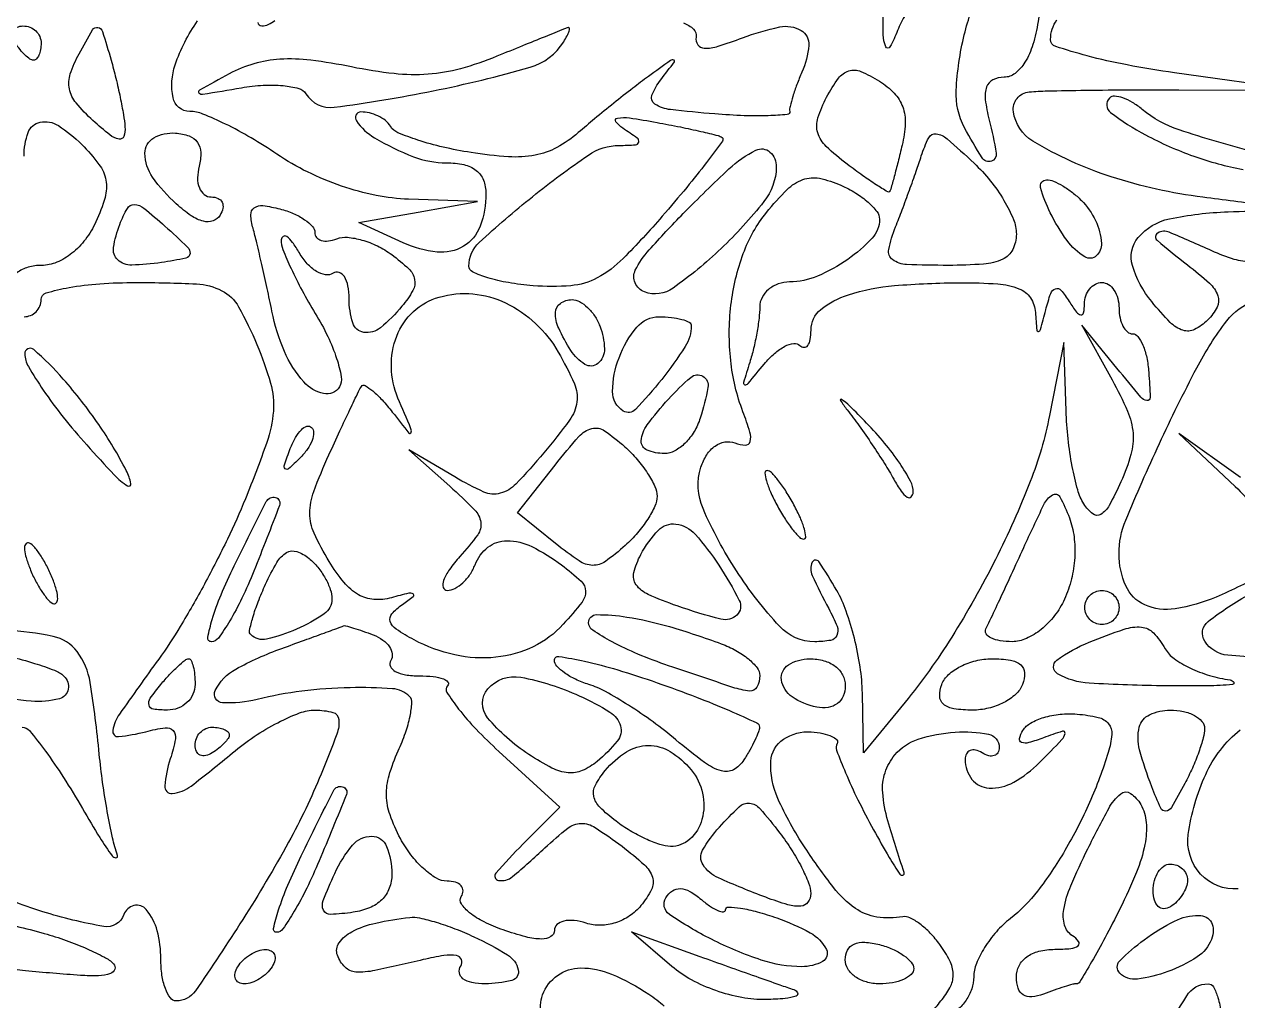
# Model space of a CAD drawing. Header units: inches. Extents: x -279 to 561, y -345 to 342.
# Drawn here: x -210.287 to -209.768, y -299.956 to -299.538 of the extents above; entities that cross this region are included whole.
import ezdxf

# ---------------------------------------------------------------- set-up
doc = ezdxf.new("R2010")
doc.units = ezdxf.units.IN
doc.header["$LTSCALE"] = 0.5
doc.header["$MEASUREMENT"] = 0

msp = doc.modelspace()

# ---------------------------------------------------------------- linework, layer by layer
for points in [[(-205.72684, -301.74723, -0.00001), (-206.54741, -301.74907, -0.000412)], [(-206.54191, -301.73765, -0.00001), (-205.72683, -301.73995, -0.41338)], [(-209.90997, -299.53356, 0.05022), (-209.91341, -299.54033, -0.03148), (-209.91668, -299.54738, -0.631472), (-209.91848, -299.54729, -0.094919), (-209.91952, -299.54222, -0.004868), (-209.91959, -299.5254, -0.027185)], [(-210.00503, -299.53709, -0.096639), (-210.00075, -299.5398, -0.255321), (-209.99967, -299.54314, 0.201124), (-209.99896, -299.54645, 0.241152), (-209.99618, -299.54793, 0.079979), (-209.99028, -299.54708, 0.014587), (-209.9798, -299.54347, -0.038243), (-209.96388, -299.53882, -0.185408), (-209.95475, -299.54028, -0.291704), (-209.95143, -299.54669, -0.08057), (-209.95438, -299.55821, 0.012643), (-209.95653, -299.5635, 0.015488), (-209.95827, -299.56856, 0.014005), (-209.95946, -299.57285, 0.098512), (-209.95956, -299.57501, -0.433775), (-209.96063, -299.57636, -0.012546), (-209.96875, -299.57684, -0.017833), (-209.97916, -299.57682, -0.010369), (-209.99163, -299.57608, -0.008498), (-210.01068, -299.57424, -0.112993), (-210.01728, -299.57192, -0.35639), (-210.01857, -299.56807, -0.075451), (-210.01483, -299.56143, 0.003136), (-210.00896, -299.55381, 0.532184), (-210.00924, -299.55298, 0.225182), (-210.01066, -299.55324, 0.00187), (-210.02006, -299.56001, 0.007683), (-210.02678, -299.56504, 0.004105), (-210.03493, -299.57147, 0.004085), (-210.04315, -299.57816, 0.006361), (-210.05011, -299.58408, -0.055358), (-210.05928, -299.59043, -0.078171), (-210.06863, -299.59374, -0.062359), (-210.08006, -299.59442, -0.023322), (-210.09606, -299.59262, -0.016954), (-210.10805, -299.59028, -0.022244), (-210.1188, -299.5873, -0.020552), (-210.12733, -299.58412, -0.156174), (-210.13055, -299.58137, 0.086591), (-210.1327, -299.57895, 0.055228), (-210.13589, -299.57694, 0.053533), (-210.13958, -299.57562, 0.066046), (-210.14321, -299.57524, 0.598508), (-210.14514, -299.57909, 0.105866), (-210.13738, -299.58628, 0.042515), (-210.12062, -299.59439, 0.091695), (-210.10657, -299.59699, -0.053354), (-210.09909, -299.59779, -0.112715), (-210.09384, -299.60024, -0.134834), (-210.09075, -299.60439, -0.093399), (-210.08966, -299.61017, -0.088405), (-210.09215, -299.62417, -0.172167), (-210.09931, -299.63278, -0.163596), (-210.11061, -299.63521, -0.078331), (-210.12508, -299.63122), (-210.14405, -299.62263), (-210.11869, -299.6181), (-210.09332, -299.61357), (-210.12276, -299.6126, -0.041921), (-210.13672, -299.61097, -0.032288), (-210.15152, -299.60695, -0.031635), (-210.16604, -299.60094, -0.03524), (-210.17915, -299.59332, 0.016306), (-210.19023, -299.58631, 0.018839), (-210.20123, -299.58039, 0.018207), (-210.21083, -299.5761, 0.09616), (-210.21646, -299.57501, -0.357996), (-210.22364, -299.56911, -0.130797), (-210.22273, -299.55502, -0.074538), (-210.21311, -299.53623, -0.062363)], [(-210.18732, -299.53689, 0.384496), (-210.18568, -299.53838, 0.105663), (-210.18285, -299.53777, 0.0703), (-210.18002, -299.53599, 0.066127)], [(-209.75615, -299.61523, 0.000887), (-209.78265, -299.61176, -0.04563), (-209.82191, -299.60301, -0.058804), (-209.85551, -299.58769, -0.224419), (-209.86382, -299.57511, -0.431759), (-209.85705, -299.56662, -0.015165), (-209.8493, -299.56621, -0.002026), (-209.83293, -299.56591, -0.002342), (-209.81352, -299.56573, -0.001967), (-209.79295, -299.56572), (-209.74166, -299.56588), (-209.79478, -299.55844, -0.011834), (-209.81514, -299.55509, -0.01901), (-209.83229, -299.55117, -0.013591), (-209.84571, -299.54717, -0.324157), (-209.84789, -299.54416, -0.158122), (-209.84517, -299.53576, -0.054503)], [(-209.76081, -299.5923, -0.017524), (-209.79278, -299.58294, -0.093483), (-209.80862, -299.57416, 0.036997), (-209.81284, -299.57115, 0.053067), (-209.817, -299.5692, 0.066796), (-209.82049, -299.56849, 0.216109), (-209.82266, -299.56931, 0.455675), (-209.82223, -299.57543, 0.038778), (-209.80719, -299.58504, 0.036754), (-209.78659, -299.59417, 0.040122), (-209.76547, -299.59988, -0.051161)], [(-210.28747, -299.59417, -0.08669), (-210.2857, -299.58403, -0.261884), (-210.28058, -299.5796, -0.195653), (-210.27274, -299.58108, -0.053281), (-210.26275, -299.58914, -0.035416), (-210.25536, -299.59766, -0.116305), (-210.2524, -299.60443, -0.116757), (-210.25278, -299.6118, -0.035831), (-210.25669, -299.62232, -0.054704), (-210.26114, -299.6298, -0.062635), (-210.26694, -299.63576, -0.069262), (-210.27344, -299.63962, -0.099792), (-210.27998, -299.64094, 0.070842), (-210.28571, -299.64176, 0.089109), (-210.29049, -299.64413, 0.103071)], [(-209.76193, -299.63937, -0.083251), (-209.76922, -299.63837, -0.031394), (-209.77885, -299.63469, 0.00815), (-209.79707, -299.62675, 0.23368), (-209.80203, -299.62707, 0.518115), (-209.80231, -299.63015, 0.012568), (-209.78928, -299.64071, -0.020821), (-209.77987, -299.6486, -0.120944), (-209.77628, -299.65394, -0.208265), (-209.77658, -299.6588, -0.080365), (-209.78064, -299.66436, -0.078548), (-209.78627, -299.66839, -0.198432), (-209.79119, -299.66875, -0.120402), (-209.79663, -299.66537, -0.022071), (-209.80457, -299.65648, -0.097815), (-209.81285, -299.64096, -0.255055), (-209.81036, -299.62897, -0.166525), (-209.79699, -299.62101, -0.043805), (-209.7719, -299.618, 0.002321), (-209.75303, -299.61732, 0.750222)], [(-210.28747, -299.66292, 0.099038), (-210.28467, -299.66236, 0.097945), (-210.28229, -299.66077, 0.097945), (-210.2807, -299.65839, 0.099038), (-210.28014, -299.6556, -0.333134), (-210.27799, -299.65273, -0.026576), (-210.2682, -299.65042, -0.027621), (-210.25506, -299.6488, -0.016946), (-210.23947, -299.64827, -0.011944), (-210.21363, -299.64889, -0.106962), (-210.20273, -299.6518, -0.147225), (-210.19559, -299.65867, -0.029086), (-210.18771, -299.67482, -0.029653), (-210.18191, -299.69141, -0.088241), (-210.1807, -299.70334, -0.066064), (-210.18352, -299.71679, -0.011709), (-210.19267, -299.74093, -0.016474), (-210.20035, -299.7582, -0.011078), (-210.21019, -299.77741, -0.011166), (-210.22056, -299.79559, -0.021627), (-210.22978, -299.80955, 0.003961), (-210.24656, -299.83311, 0.108879), (-210.24946, -299.84009, 0.500496), (-210.24695, -299.84279, 0.036932), (-210.23535, -299.84066, -0.02813), (-210.227, -299.83897, -0.250512), (-210.22359, -299.8402, -0.238492), (-210.22262, -299.84378, -0.025781), (-210.22485, -299.85233, 0.05359), (-210.2272, -299.86391, 0.471061), (-210.22397, -299.86713, 0.139994), (-210.21594, -299.86396, 0.011551), (-210.19822, -299.84974, -0.027874), (-210.18888, -299.84273, -0.027891), (-210.17881, -299.83681, -0.029039), (-210.16948, -299.83265, -0.09034), (-210.16273, -299.83143, -0.063087), (-210.15523, -299.83238, -0.317601), (-210.15265, -299.83542, -0.112791), (-210.1535, -299.84166, -0.007204), (-210.16029, -299.8589, -0.028053), (-210.17419, -299.888, -0.016711), (-210.19377, -299.92104, -0.008786), (-210.2141, -299.95167, -0.246634), (-210.2223, -299.95597, -0.240085), (-210.22481, -299.95469, -0.069257), (-210.22693, -299.95072, -0.053092), (-210.22838, -299.94494, -0.034898), (-210.22886, -299.93809, 0.06477), (-210.23043, -299.92597, 0.109129), (-210.23511, -299.91689, 0.284016), (-210.2404, -299.91512, 0.257326), (-210.24472, -299.91901, -0.367245), (-210.25332, -299.92409, -0.033325), (-210.27946, -299.91776, -0.035635), (-210.30563, -299.90745, -0.159566)], [(-209.75649, -299.77273, -0.033069), (-209.77702, -299.78299, -0.058981), (-209.79452, -299.78802, -0.146359), (-209.8076, -299.78632, -0.185763), (-209.81568, -299.77823, -0.104542), (-209.81859, -299.76446, -0.099076), (-209.81571, -299.75008, -0.009533), (-209.8013, -299.71728, -0.012684), (-209.78529, -299.68486, -0.041727), (-209.77248, -299.66475, -0.149611), (-209.76052, -299.65616, -0.172701)], [(-209.76661, -299.73186), (-209.79295, -299.71288), (-209.76882, -299.73571, -0.032102), (-209.75298, -299.75273, -0.217521)], [(-210.2882, -299.83875, -0.225339), (-210.28515, -299.8402, -0.011844), (-210.27833, -299.84897, -0.016782), (-210.27059, -299.86022, -0.011247), (-210.26246, -299.87355, 0.00655), (-210.25501, -299.88605, 0.022761), (-210.24972, -299.89382, 0.236228), (-210.24808, -299.89465, 0.516044), (-210.2474, -299.8937, -0.029009), (-210.24954, -299.88613, -0.009852), (-210.25179, -299.87492, -0.009759), (-210.2538, -299.8624, -0.011076), (-210.25522, -299.85034, 0.015831), (-210.25914, -299.81959, 0.122633), (-210.26477, -299.80637, 0.180221), (-210.27498, -299.79986, 0.043321), (-210.29523, -299.79733, -0.033248)], [(-209.89858, -299.96079, -0.012735), (-209.89429, -299.95531, 0.061333), (-209.89064, -299.94959, 0.122501), (-209.88958, -299.94437, 0.107221), (-209.89104, -299.93879, 0.040306), (-209.8953, -299.93187, 0.033125), (-209.89942, -299.92695, 0.04065), (-209.9039, -299.92297, 0.045286), (-209.9081, -299.92038, 0.161961), (-209.91117, -299.91993, -0.083499), (-209.92228, -299.92007, -0.115676), (-209.93149, -299.91634, -0.074216), (-209.94079, -299.90744, -0.018706), (-209.95304, -299.89036, -0.039886), (-209.96467, -299.86932, -0.120294), (-209.96767, -299.85333, -0.236069), (-209.96232, -299.84392, -0.167786), (-209.95038, -299.84077, -0.029116), (-209.94535, -299.84145, -0.057681), (-209.94152, -299.84266, -0.100863), (-209.93941, -299.84418, -0.335708), (-209.93925, -299.84577, 0.23114), (-209.93952, -299.84862, 0.009867), (-209.93568, -299.85826, 0.015182), (-209.9304, -299.86979, 0.010043), (-209.92367, -299.88271, 0.006387), (-209.91702, -299.89452, 0.023794), (-209.91239, -299.90169, 0.332581), (-209.9111, -299.9021, 0.41113), (-209.91058, -299.90103, -0.009307), (-209.91754, -299.87892, -0.051961), (-209.91979, -299.86672, -0.099464), (-209.91877, -299.85824, -0.094024), (-209.91456, -299.85062, -0.142608), (-209.90464, -299.84391, -0.060111), (-209.88871, -299.84083, -0.068571), (-209.87449, -299.84176, -0.356058), (-209.86987, -299.84743, -0.129474), (-209.87046, -299.84966, -0.189654), (-209.87202, -299.85093, -0.145551), (-209.87439, -299.85097, -0.070488), (-209.8772, -299.84974, 0.076764), (-209.88, -299.84856, 0.154201), (-209.88237, -299.8487, 0.186277), (-209.88394, -299.85011, 0.117858), (-209.88452, -299.85254, 0.169629), (-209.88154, -299.86108, 0.217181), (-209.8742, -299.86482, 0.139632), (-209.86365, -299.8623, 0.069889), (-209.85265, -299.85392, 0.003626), (-209.84302, -299.84404, 0.152391), (-209.84171, -299.84143, 0.559782), (-209.84283, -299.84047, 0.012594), (-209.85093, -299.84329, -0.020744), (-209.85722, -299.84536, -0.157254), (-209.86031, -299.84526, -0.387356), (-209.8612, -299.84357, -0.075029), (-209.85972, -299.84011, -0.128121), (-209.85643, -299.83697, -0.053827), (-209.85076, -299.83457, -0.048464), (-209.8438, -299.83319, -0.045352), (-209.83655, -299.83313, -0.035773), (-209.82751, -299.83454, -0.166695), (-209.82309, -299.83728, -0.196076), (-209.82169, -299.84186, -0.052134), (-209.82319, -299.84951, -0.029547), (-209.83121, -299.87098, -0.028901), (-209.84175, -299.89152, -0.030655), (-209.8535, -299.90894, -0.061894), (-209.86511, -299.92071, 0.044452), (-209.8711, -299.92637, 0.040989), (-209.87617, -299.93315, 0.04355), (-209.87967, -299.93999, 0.095701), (-209.8808, -299.94572, -0.079852), (-209.88165, -299.95083, -0.068134), (-209.88407, -299.95573, -0.069896), (-209.88765, -299.95968, -0.09408)], [(-209.76754, -299.90794, -0.232543), (-209.78366, -299.90163, -0.222956), (-209.78894, -299.88471, -0.072886), (-209.78148, -299.85894, -0.116564), (-209.7667, -299.83989, -0.101179)], [(-210.06552, -299.96223, -0.1807), (-210.06544, -299.95337, -0.147755), (-210.05898, -299.94504, -0.154193), (-210.04909, -299.94186, -0.102911), (-210.03586, -299.94453, -0.043904), (-210.01986, -299.95311, -0.039871), (-210.01332, -299.95819, -0.058273)], [(-209.81008, -299.98854, -0.009965), (-209.78957, -299.95376, -0.26014), (-209.78041, -299.94865, -0.274601), (-209.77816, -299.94998, -0.051957), (-209.77625, -299.95456, -0.042487), (-209.77489, -299.96107, -0.027117)]]:
    msp.add_lwpolyline(points, format="xyb")
for points in [[(-209.85326, -299.53654, -0.035487), (-209.85548, -299.5464, -0.06418), (-209.85886, -299.55393, -0.087988), (-209.86308, -299.5587, -0.169176), (-209.86783, -299.56035, 0.11461), (-209.87262, -299.56146, 0.197605), (-209.87528, -299.56448, 0.115971), (-209.87584, -299.56991, 0.029525), (-209.87419, -299.57867, -0.01807), (-209.87116, -299.59289, -0.376479), (-209.87325, -299.59632, -0.341228), (-209.87725, -299.59485, -0.017054), (-209.88472, -299.58197, -0.136503), (-209.8883, -299.56596, -0.046417), (-209.88484, -299.54215, -0.052953), (-209.87782, -299.52246, -0.445363), (-209.86979, -299.52011, 0.126516), (-209.86703, -299.52097, 0.100769), (-209.86395, -299.5205, 0.08982), (-209.861, -299.51877, 0.076994), (-209.85865, -299.51603, -0.085552), (-209.85425, -299.51105, -0.542836), (-209.85162, -299.51192, -0.091504), (-209.85105, -299.51958, -0.010869)], [(-210.28014, -299.5457, -0.042167), (-210.28038, -299.54851, -0.061769), (-210.28109, -299.55088, -0.081139), (-210.28214, -299.55248, -0.210953), (-210.28337, -299.55303, -0.151918), (-210.28492, -299.55255, -0.038439), (-210.28698, -299.55088, -0.035638), (-210.28916, -299.54851, -0.029505), (-210.29113, -299.5457, -0.082592), (-210.29228, -299.5429, -0.161196), (-210.29205, -299.54053, -0.182303), (-210.2905, -299.53895, -0.108972), (-210.2879, -299.53838, -0.093332), (-210.28494, -299.53893, -0.09642), (-210.28242, -299.54053, -0.099167), (-210.28074, -299.54291, -0.105053)], [(-210.24424, -299.58164, -0.099323), (-210.24476, -299.58569, -0.377597), (-210.24679, -299.58687, -0.120029), (-210.2507, -299.58504, -0.014797), (-210.25793, -299.57888, -0.035529), (-210.26512, -299.57138, -0.122694), (-210.26802, -299.56536, -0.132371), (-210.26764, -299.55895, -0.044281), (-210.26387, -299.55027, -0.008247), (-210.25808, -299.54004, -0.319711), (-210.25581, -299.53903, -0.273633), (-210.25384, -299.5408, -0.00664), (-210.25018, -299.55303, -0.00966), (-210.24813, -299.56079, -0.008457), (-210.24629, -299.56899, -0.008531), (-210.24487, -299.57644, -0.024977)], [(-210.08494, -299.55136, -0.02998), (-210.10058, -299.5567, -0.048857), (-210.11439, -299.55909, -0.045866), (-210.12901, -299.55882, -0.023053), (-210.14725, -299.55595, 0.019599), (-210.16465, -299.55309, 0.045088), (-210.17789, -299.55265, 0.056632), (-210.189, -299.55455, 0.053911), (-210.19959, -299.55892, 0.002059), (-210.21234, -299.56592, 0.479698), (-210.21254, -299.56708, 0.257864), (-210.21097, -299.56764, 0.001356), (-210.19434, -299.56485, -0.028163), (-210.18504, -299.56379, -0.037491), (-210.17653, -299.56395, -0.041266), (-210.16983, -299.56514, -0.191971), (-210.16673, -299.56744, 0.294913), (-210.15459, -299.57321, 0.0173), (-210.11231, -299.56619, 0.019913), (-210.07076, -299.55607, 0.186746), (-210.05636, -299.54517, 0.018264), (-210.0549, -299.54261, 0.043178), (-210.05406, -299.54058, 0.102001), (-210.05394, -299.53941, 0.475924), (-210.05443, -299.53909, 0.019096), (-210.05607, -299.53967, 0.00038), (-210.06432, -299.54299, 0.000905), (-210.07395, -299.54688, 0.000608)], [(-209.91146, -299.58943, -0.002816), (-209.91322, -299.59663, -0.004184), (-209.91486, -299.60292, -0.001895), (-209.91631, -299.60825, -0.082675), (-209.9168, -299.60931, -0.399643), (-209.91764, -299.60948, -0.005375), (-209.92251, -299.60642, -0.011677), (-209.92828, -299.60252, -0.006992), (-209.93496, -299.59763, -0.029065), (-209.94394, -299.58999, -0.128228), (-209.94756, -299.58413, -0.15212), (-209.94754, -299.57781, -0.046468), (-209.94379, -299.5689, -0.033666), (-209.93869, -299.56075, -0.16381), (-209.93433, -299.55764, -0.175381), (-209.92914, -299.5579, -0.039796), (-209.9212, -299.56203, -0.062433), (-209.91482, -299.56722, -0.105784), (-209.91121, -299.57306, -0.097414), (-209.91015, -299.58021, -0.046957)], [(-209.98856, -299.58619, -0.40227), (-209.98836, -299.58768, -0.004239), (-209.99519, -299.59682, -0.010343), (-210.00369, -299.60754, -0.006194), (-210.0142, -299.61993, -0.015433), (-210.03088, -299.63795, -0.075145), (-210.04198, -299.64627, -0.102498), (-210.05333, -299.64964, -0.041815), (-210.06951, -299.64966, -0.020841), (-210.08004, -299.64834, -0.032702), (-210.08891, -299.64625, -0.034705), (-210.09538, -299.64377, -0.291713), (-210.09699, -299.64126, -0.209702), (-210.09252, -299.63109, -0.016776), (-210.06976, -299.61151, -0.019055), (-210.04575, -299.59368, -0.149021), (-210.03263, -299.58955, 0.012256), (-210.02557, -299.58931, 0.337112), (-210.02424, -299.58818, 0.298436), (-210.02491, -299.58645, 0.01068), (-210.03105, -299.58223, -0.089689), (-210.03402, -299.57941, -0.557602), (-210.03339, -299.57784, -0.079028), (-210.02818, -299.57778, -0.008731), (-210.0164, -299.57973, -0.004731), (-210.00641, -299.58166, -0.006869), (-209.99764, -299.58357, -0.003771), (-209.9903, -299.58533, -0.108115)], [(-210.21247, -299.59846, 0.060808), (-210.21315, -299.6035, 0.096971), (-210.21237, -299.60777, 0.131014), (-210.2103, -299.61058, 0.170596), (-210.2073, -299.61164, -0.103031), (-210.20439, -299.61224, -0.178864), (-210.20263, -299.61393, -0.166008), (-210.20232, -299.61646, -0.087143), (-210.20351, -299.61944, -0.172019), (-210.20654, -299.62188, -0.147656), (-210.21065, -299.62205, -0.088133), (-210.21591, -299.61966, -0.033354), (-210.22226, -299.61464, -0.05607), (-210.23238, -299.60317, -0.151091), (-210.23568, -299.59294, -0.272022), (-210.23192, -299.58637, -0.149847), (-210.2226, -299.58427, -0.068826), (-210.21677, -299.58552, -0.151331), (-210.21318, -299.58826, -0.151344), (-210.21177, -299.59254, -0.068842)], [(-209.86254, -299.62757, -0.116955), (-209.86411, -299.63416, -0.170339), (-209.86837, -299.63827, -0.089475), (-209.87661, -299.64039, -0.018318), (-209.89169, -299.64094, -0.01042), (-209.90956, -299.64057, -0.148331), (-209.91552, -299.63849, -0.295758), (-209.9172, -299.63411, -0.042346), (-209.91427, -299.62446, 0.004713), (-209.91143, -299.61713, 0.003185), (-209.90832, -299.60873, 0.003208), (-209.90542, -299.60056, 0.006385), (-209.90324, -299.59406, -0.039485), (-209.90006, -299.58627, -0.320413), (-209.89683, -299.58458, -0.146772), (-209.89222, -299.58668, -0.008605), (-209.88067, -299.59716, -0.035247), (-209.87373, -299.60467, -0.034537), (-209.86787, -299.61312, -0.036602), (-209.8638, -299.62125, -0.098123)], [(-209.96533, -299.59882, -0.16221), (-209.97066, -299.61364, -0.036383), (-209.98899, -299.63375, -0.034177), (-210.00956, -299.65073, -0.252254), (-210.02175, -299.6523, -0.200435), (-210.02583, -299.64841, -0.22148), (-210.0257, -299.64299, -0.068945), (-210.01984, -299.63435, -0.009861), (-210.00516, -299.61872, -0.011725), (-209.98561, -299.59961, -0.07191), (-209.97406, -299.59159, -0.308344), (-209.96809, -299.5924, -0.21867)], [(-209.92115, -299.62116, -0.188754), (-209.92433, -299.62928, -0.053736), (-209.93473, -299.63835, -0.052909), (-209.94774, -299.64553, -0.09534), (-209.95962, -299.64804, 0.079296), (-209.96452, -299.64891, 0.089547), (-209.96867, -299.65125, 0.098766), (-209.97145, -299.65468, 0.121869), (-209.97244, -299.65866, -0.030248), (-209.97274, -299.66359, -0.014034), (-209.97369, -299.66994, -0.013845), (-209.97507, -299.67657, -0.01875), (-209.9767, -299.68247, 0.004137), (-209.97938, -299.69117, 0.466982), (-209.9788, -299.69205, 0.251369), (-209.97742, -299.69151, 0.002558), (-209.97048, -299.68318, -0.039053), (-209.96612, -299.67866, -0.061365), (-209.96168, -299.67561, -0.084671), (-209.95784, -299.67438, -0.236088), (-209.95523, -299.67525, 0.187328), (-209.95343, -299.67604, 0.252305), (-209.95186, -299.67528, 0.116742), (-209.95079, -299.6727, 0.040526), (-209.95046, -299.66866, -0.22575), (-209.94629, -299.6599, -0.094311), (-209.93449, -299.65353, -0.055501), (-209.91476, -299.64962, -0.020394), (-209.88636, -299.64837, -0.017437), (-209.87048, -299.64887, -0.078156), (-209.86143, -299.65092, -0.150034), (-209.85651, -299.65487, -0.133381), (-209.85437, -299.66109, 0.00435), (-209.8538, -299.66871, 0.459855), (-209.85305, -299.66925, 0.274297), (-209.85216, -299.66839, 0.003101), (-209.84996, -299.66003, -0.020647), (-209.84785, -299.65298, -0.225535), (-209.84583, -299.65093, -0.314665), (-209.84346, -299.65156, -0.034301), (-209.83994, -299.65636, 0.017606), (-209.83679, -299.66096, 0.196415), (-209.83494, -299.66209, 0.407504), (-209.83373, -299.66124, 0.042734), (-209.83335, -299.65743, -0.07833), (-209.83276, -299.65393, -0.089546), (-209.83112, -299.65096, -0.099425), (-209.82872, -299.64897, -0.123684), (-209.82591, -299.64827, -0.148195), (-209.82312, -299.64912, -0.098894), (-209.82074, -299.6515, -0.082425), (-209.81913, -299.65506, -0.064853), (-209.81859, -299.65926, 0.050507), (-209.81816, -299.66346, 0.070474), (-209.81689, -299.66702, 0.090592), (-209.81502, -299.66941, 0.183552), (-209.81282, -299.67025, -0.235793), (-209.81052, -299.6714, -0.061211), (-209.80839, -299.67509, -0.048886), (-209.80673, -299.68042, -0.032965), (-209.80585, -299.68673, -0.009698), (-209.80527, -299.6975, -0.463978), (-209.8067, -299.69879, -0.187569), (-209.80927, -299.69737, -0.003283), (-209.81956, -299.6849), (-209.83446, -299.66658), (-209.82151, -299.69001, -0.024672), (-209.81498, -299.70333, -0.080197), (-209.81259, -299.71284, -0.091033), (-209.81346, -299.72194, -0.037697), (-209.81774, -299.73358, -0.016926), (-209.82282, -299.7438, -0.134495), (-209.82643, -299.74758, -0.312059), (-209.82982, -299.74736, -0.084598), (-209.83363, -299.74313, -0.07384), (-209.83628, -299.73714, -0.020121), (-209.83864, -299.72703, -0.019894), (-209.84041, -299.71521, -0.019505), (-209.84126, -299.70322), (-209.84217, -299.67391), (-209.84835, -299.70525, -0.044565), (-209.85659, -299.73351, -0.023512), (-209.87149, -299.76692, -0.023115), (-209.8902, -299.80013, -0.031501), (-209.91022, -299.82805), (-209.92795, -299.84974), (-209.92848, -299.8241, 0.032909), (-209.92944, -299.81294, 0.023273), (-209.93192, -299.80061, 0.023596), (-209.93542, -299.789, 0.045002), (-209.93947, -299.78014, 0.018956), (-209.94713, -299.76784, 0.59103), (-209.94999, -299.76811, 0.213395), (-209.94994, -299.77372, 0.015426), (-209.94288, -299.78795, -0.026517), (-209.93932, -299.79553, -0.199422), (-209.93936, -299.7994, -0.25516), (-209.94206, -299.80154, -0.042394), (-209.9489, -299.80212, -0.20962), (-209.96393, -299.79553, -0.041703), (-209.98236, -299.77183, -0.042254), (-209.99671, -299.74512, -0.180933), (-209.99761, -299.72738, -0.066453), (-209.99511, -299.72207, -0.094604), (-209.99152, -299.71831, -0.113726), (-209.98734, -299.71656, -0.134349), (-209.98308, -299.71699, 0.080887), (-209.97857, -299.71793, 0.353846), (-209.97654, -299.71642, 0.138781), (-209.97663, -299.71232, 0.016423), (-209.97961, -299.70362, -0.064272), (-209.98487, -299.68165, -0.056131), (-209.98474, -299.658, -0.058066), (-209.97946, -299.63583, -0.082868), (-209.96952, -299.61826, -0.02691), (-209.96068, -299.60846, -0.108556), (-209.95392, -299.60417, -0.13854), (-209.94691, -299.60364, -0.05513), (-209.93764, -299.60661, -0.033759), (-209.93133, -299.60997, -0.041885), (-209.926, -299.61393, -0.047081), (-209.92227, -299.6179, -0.166376)], [(-209.8347, -299.6131, -0.086253), (-209.82865, -299.62171, -0.095072), (-209.82611, -299.63156, -0.23098), (-209.82831, -299.63688, -0.330964), (-209.8332, -299.6373, -0.096733), (-209.84086, -299.63022, -0.04248), (-209.84806, -299.61838, -0.049752), (-209.85214, -299.60761, -0.493466), (-209.84962, -299.60431, -0.100012), (-209.84666, -299.60491, -0.033522), (-209.84271, -299.60689, -0.031796), (-209.83852, -299.60974, -0.031385)], [(-210.22863, -299.6397, -0.030772), (-210.24135, -299.64082, -0.194514), (-210.24731, -299.63858, -0.253127), (-210.24914, -299.6333, -0.050811), (-210.24644, -299.62336, -0.037962), (-210.24321, -299.61655, -0.280278), (-210.2402, -299.61488, -0.161961), (-210.23612, -299.61642, -0.012458), (-210.2271, -299.62414, -0.006868), (-210.21744, -299.63307, -0.23126), (-210.21638, -299.63592, -0.330197), (-210.21815, -299.63787, -0.011941)], [(-210.16292, -299.62691, 0.178068), (-210.16216, -299.62899, 0.148716), (-210.16017, -299.63027, 0.102944), (-210.15714, -299.63048, 0.057928), (-210.15355, -299.62956, -0.114068), (-210.14895, -299.62892, -0.048024), (-210.14278, -299.63007, -0.044181), (-210.13613, -299.63263, -0.043756), (-210.13002, -299.63633, -0.030681), (-210.12272, -299.64239, -0.156538), (-210.12019, -299.64694, -0.180485), (-210.12097, -299.65174, -0.043553), (-210.12563, -299.65847, -0.046927), (-210.13483, -299.66765, -0.211936), (-210.14197, -299.66964, -0.289687), (-210.1467, -299.66558, -0.074649), (-210.14827, -299.65516, 0.04462), (-210.14876, -299.64968, 0.09708), (-210.15029, -299.64576, 0.175246), (-210.15255, -299.64401, 0.219677), (-210.15515, -299.64433, -0.182072), (-210.15835, -299.64495, -0.094539), (-210.16222, -299.64352, -0.073147), (-210.16618, -299.64025, -0.051962), (-210.16957, -299.6356, 0.023513), (-210.1725, -299.63108, 0.080084), (-210.17497, -299.62859, 0.302605), (-210.1765, -299.62853, 0.254982), (-210.17732, -299.62995, 0.100914), (-210.17658, -299.63415, 0.014299), (-210.17312, -299.64225, 0.015805), (-210.16838, -299.65171, 0.012868), (-210.16273, -299.66153, -0.024887), (-210.1574, -299.67135, -0.032913), (-210.15361, -299.68078, -0.034624), (-210.15161, -299.68872, -0.184944), (-210.15242, -299.69302, -0.319966), (-210.15919, -299.69587, -0.156702), (-210.16766, -299.69088, -0.080944), (-210.17596, -299.67781, -0.051615), (-210.18131, -299.66058, 0.003455), (-210.18336, -299.65077, 0.00303), (-210.18562, -299.64054, 0.003046), (-210.18778, -299.63133, 0.009112), (-210.18941, -299.62507, -0.057193), (-210.19033, -299.6193, -0.253003), (-210.18889, -299.61631, -0.189273), (-210.18515, -299.61536, -0.032861), (-210.17788, -299.61676, -0.03674), (-210.17215, -299.61872, -0.04848), (-210.16731, -299.62136, -0.057438), (-210.16397, -299.62424, -0.188397)], [(-210.05871, -299.67807, -0.024449), (-210.0518, -299.69161, -0.142473), (-210.05069, -299.69945, -0.123337), (-210.05387, -299.70723, -0.016452), (-210.06492, -299.72127, -0.015288), (-210.07685, -299.7346, -0.137414), (-210.08352, -299.73857, -0.173433), (-210.09056, -299.73801, -0.027843), (-210.10299, -299.73156), (-210.12263, -299.71994), (-210.10514, -299.73554, -0.015823), (-210.09455, -299.74561, -0.160131), (-210.09188, -299.75099, -0.196496), (-210.09321, -299.75635, -0.025827), (-210.10079, -299.76564, 0.027626), (-210.1053, -299.77121, 0.066563), (-210.1078, -299.77588, 0.157362), (-210.10794, -299.77884, 0.338534), (-210.10623, -299.78014, 0.122552), (-210.10298, -299.77933, 0.064608), (-210.09957, -299.77691, 0.058275), (-210.09652, -299.77336, 0.056486), (-210.09434, -299.76915, -0.135786), (-210.08881, -299.76167, -0.168491), (-210.08068, -299.75888, -0.114709), (-210.07001, -299.7614, -0.046974), (-210.05728, -299.76927, -0.022821), (-210.04892, -299.77622, -0.203855), (-210.04697, -299.78047, -0.176211), (-210.04853, -299.78517, -0.01632), (-210.05659, -299.79468, -0.09679), (-210.06939, -299.80426, -0.08657), (-210.08537, -299.80879, -0.080476), (-210.10298, -299.80779, -0.068619), (-210.12044, -299.80133, -0.023), (-210.12809, -299.79677, -0.168446), (-210.13065, -299.79343, -0.269678), (-210.12996, -299.79017, -0.058051), (-210.12545, -299.7862, 0.014341), (-210.1208, -299.78279, 0.520814), (-210.12086, -299.78166, 0.202894), (-210.12275, -299.78136, 0.007048), (-210.13011, -299.78329, -0.086423), (-210.13766, -299.78403, -0.113415), (-210.14426, -299.78199, -0.088593), (-210.15044, -299.77675, -0.036471), (-210.15683, -299.76777, -0.029882), (-210.16322, -299.75566, -0.106546), (-210.16506, -299.74715, -0.089468), (-210.1634, -299.73783, -0.017495), (-210.15689, -299.72202, -0.00208), (-210.15219, -299.71178, -0.002882), (-210.1479, -299.70265, -0.001793), (-210.14421, -299.695, -0.036008), (-210.14292, -299.69276, -0.395007), (-210.14141, -299.69242, -0.041347), (-210.13817, -299.6947, -0.033932), (-210.13414, -299.69856, -0.018981), (-210.12976, -299.70375, 0.00277), (-210.12265, -299.71274, 0.573576), (-210.12174, -299.71261, 0.198137), (-210.12176, -299.7109, 0.0015), (-210.12733, -299.69775, -0.19482), (-210.12785, -299.6712, -0.23578), (-210.10969, -299.65454, -0.18518), (-210.08124, -299.65702, -0.150267)], [(-210.0409, -299.6669, -0.083724), (-210.03893, -299.67667, -0.229589), (-210.04172, -299.68293, -0.324499), (-210.04728, -299.68334, -0.113519), (-210.05331, -299.67736, -0.031906), (-210.05851, -299.66786, -0.11552), (-210.05991, -299.66116, -0.236265), (-210.05781, -299.6572, -0.156009), (-210.0528, -299.6556, -0.126954), (-210.04959, -299.65642, -0.063811), (-210.04619, -299.65892, -0.05711), (-210.04312, -299.66258, -0.054099)], [(-210.00174, -299.66684, -0.143422), (-210.00434, -299.6757, -0.025971), (-210.01442, -299.68977, -0.021279), (-210.02563, -299.70265, -0.355315), (-210.03087, -299.70333, -0.264614), (-210.03546, -299.69491, -0.086465), (-210.03269, -299.6805, -0.082676), (-210.02506, -299.66739, -0.223179), (-210.01554, -299.66292, -0.026875), (-210.01025, -299.66321, -0.042371), (-210.0058, -299.66407, -0.051952), (-210.00266, -299.66533, -0.278459)], [(-210.28716, -299.67884, 0.125447), (-210.2856, -299.68424, 0.016843), (-210.27923, -299.69432, 0.018586), (-210.27067, -299.70594, 0.014668), (-210.26058, -299.71787, 0.00639), (-210.24884, -299.73064, 0.059662), (-210.2431, -299.73542, 0.669313), (-210.24167, -299.73444, 0.064967), (-210.24366, -299.72886, 0.033556), (-210.25549, -299.70908, 0.027409), (-210.27063, -299.68962, 0.036382), (-210.28332, -299.67701, 0.652183)], [(-209.99791, -299.70633, -0.058604), (-210.00053, -299.71214, -0.062016), (-210.0044, -299.71707, -0.069401), (-210.00885, -299.7204, -0.126775), (-210.01323, -299.72153, -0.097282), (-210.02067, -299.72007, -0.324329), (-210.02315, -299.71608, -0.14339), (-210.0206, -299.70925, -0.023574), (-210.01156, -299.69825, -0.031012), (-210.00197, -299.6889, -0.32179), (-209.99678, -299.68844, -0.315471), (-209.99461, -299.69323, -0.030432)], [(-209.93498, -299.70286, -0.011469), (-209.92986, -299.70967, -0.007449), (-209.92425, -299.71776, -0.00749), (-209.919, -299.72583, -0.014098), (-209.91505, -299.73252, 0.024707), (-209.91191, -299.7376, 0.093744), (-209.90926, -299.74021, 0.349936), (-209.9076, -299.74008, 0.200783), (-209.90673, -299.73813, 0.129991), (-209.90786, -299.73337, 0.024786), (-209.91249, -299.72569, 0.024932), (-209.91895, -299.71703, 0.020664), (-209.92665, -299.70847, 0.004899), (-209.93396, -299.70113, 0.046132), (-209.93741, -299.69832, 0.814409), (-209.93788, -299.69878, 0.024268)], [(-210.16934, -299.72349, -0.011214), (-210.17418, -299.72808, -0.400052), (-210.17559, -299.72804, -0.286372), (-210.17598, -299.72639, -0.008399), (-210.17344, -299.71938, -0.036269), (-210.17123, -299.71464, -0.070189), (-210.1687, -299.71131, -0.120343), (-210.1663, -299.70986, -0.278911), (-210.16434, -299.71035, -0.20742), (-210.16345, -299.71259, -0.082976), (-210.16411, -299.7159, -0.063152), (-210.16615, -299.71973, -0.043285)], [(-210.0164, -299.73985, -0.108624), (-210.01732, -299.74404, -0.035371), (-210.02039, -299.74962, -0.033335), (-210.0248, -299.75552, -0.03194), (-210.03, -299.76088, -0.028679), (-210.03852, -299.76774, -0.163706), (-210.044, -299.76942, -0.143657), (-210.04977, -299.76755, -0.020439), (-210.05986, -299.76004), (-210.0761, -299.74688), (-210.06007, -299.7265, -0.014017), (-210.04984, -299.71421, -0.148644), (-210.04435, -299.71083, -0.217422), (-210.03893, -299.71176, -0.034305), (-210.03022, -299.71862, -0.031472), (-210.02493, -299.72405, -0.03307), (-210.02046, -299.73002, -0.035068), (-210.01733, -299.73564, -0.109672)], [(-209.96511, -299.74351, 0.018122), (-209.96184, -299.74912, 0.025446), (-209.9585, -299.75386, 0.023718), (-209.95546, -299.75737, 0.205392), (-209.95361, -299.75816, 0.439016), (-209.95271, -299.75719, 0.048507), (-209.95332, -299.75386, 0.03505), (-209.95504, -299.74913, 0.018363), (-209.95779, -299.74351, 0.018122), (-209.96106, -299.7379, 0.025446), (-209.9644, -299.73316, 0.023718), (-209.96743, -299.72965, 0.205392), (-209.96929, -299.72886, 0.439016), (-209.97018, -299.72983, 0.048507), (-209.96957, -299.73316, 0.03505), (-209.96786, -299.73789, 0.018363)], [(-210.18905, -299.7719, -0.016258), (-210.19413, -299.78348, -0.024029), (-210.19938, -299.79324, -0.021148), (-210.20424, -299.80059, -0.240609), (-210.20724, -299.80212, -0.467725), (-210.20874, -299.80032, -0.028399), (-210.20687, -299.79257, -0.026237), (-210.2031, -299.78208, -0.014256), (-210.19744, -299.76961, -0.00413), (-210.18372, -299.74213, -0.355528), (-210.17975, -299.74037, -0.442802), (-210.17806, -299.74372, -0.004302)], [(-209.84194, -299.7839, -0.057306), (-209.84619, -299.79096, -0.057863), (-209.85192, -299.79684, -0.063115), (-209.85827, -299.80079, -0.108163), (-209.86433, -299.80212, -0.037681), (-209.86953, -299.80173, -0.075992), (-209.87345, -299.80051, -0.13585), (-209.87548, -299.79871, -0.269249), (-209.87559, -299.79663, 0.009144), (-209.87385, -299.79308, 0.000827), (-209.86967, -299.78414, 0.001074), (-209.86472, -299.77345, 0.000839), (-209.8594, -299.76183, -0.005524), (-209.85076, -299.74342, -0.136865), (-209.84709, -299.73925, -0.439633), (-209.84392, -299.74007, -0.033289), (-209.83984, -299.7491, -0.05799), (-209.83785, -299.75718, -0.046629), (-209.83755, -299.76612, -0.045221), (-209.83894, -299.77526, -0.046621)], [(-209.98993, -299.76938, -0.02721), (-209.98119, -299.78445, -0.32809), (-209.98221, -299.79069, -0.262663), (-209.98904, -299.7925, -0.020481), (-210.00778, -299.78682, -0.020436), (-210.02021, -299.78191, -0.135217), (-210.02534, -299.77771, -0.217108), (-210.02632, -299.77255, -0.06315), (-210.02336, -299.76481, -0.067027), (-210.01583, -299.75437, -0.241435), (-210.00832, -299.75174, -0.178743), (-210.00009, -299.75612, -0.036852)], [(-210.28724, -299.76183, 0.067616), (-210.28676, -299.7654, 0.024967), (-210.28516, -299.77023, 0.024204), (-210.28286, -299.7754, 0.026766), (-210.28014, -299.78014, 0.027796), (-210.2774, -299.78391, 0.102785), (-210.27513, -299.78575, 0.335455), (-210.27371, -299.78551, 0.190341), (-210.27304, -299.7838, 0.067616), (-210.27352, -299.78023, 0.024967), (-210.27513, -299.7754, 0.024204), (-210.27742, -299.77023, 0.026766), (-210.28014, -299.76549, 0.027796), (-210.28288, -299.76172, 0.102785), (-210.28516, -299.75988, 0.335455), (-210.28657, -299.76012, 0.190341)], [(-210.1556, -299.78385, -0.24727), (-210.15895, -299.79021, -0.046854), (-210.17079, -299.7968, -0.04687), (-210.18361, -299.80105, -0.258525), (-210.19035, -299.79911, -0.255346), (-210.19089, -299.79726, -0.017462), (-210.18949, -299.79176, -0.021525), (-210.1872, -299.78502, -0.014247), (-210.18402, -299.77748, -0.02549), (-210.17918, -299.76814, -0.127045), (-210.17505, -299.76398, -0.218263), (-210.17069, -299.76352, -0.092516), (-210.16543, -299.76644, -0.049165), (-210.16167, -299.77025, -0.041777), (-210.15849, -299.77492, -0.043723), (-210.1563, -299.77972, -0.08515)], [(-209.7131, -299.77648, -0.16616), (-209.70553, -299.7877, -0.262088), (-209.70831, -299.79866, -0.144446), (-209.72239, -299.80677, -0.060114), (-209.74439, -299.80933, -0.023612), (-209.77205, -299.80791, -0.227563), (-209.78184, -299.80196, -0.388604), (-209.78044, -299.79349, -0.042361), (-209.76241, -299.78166, -0.005953), (-209.73983, -299.76979, -0.092148), (-209.73146, -299.76731, -0.161471), (-209.72447, -299.76884, -0.02806)], [(-209.81859, -299.78747, -0.099038), (-209.81915, -299.79026, -0.097945), (-209.82074, -299.79264, -0.097945), (-209.82312, -299.79424, -0.099038), (-209.82591, -299.79479, -0.099038), (-209.82871, -299.79424, -0.097945), (-209.83109, -299.79264, -0.097945), (-209.83268, -299.79026, -0.099038), (-209.83324, -299.78747, -0.099038), (-209.83268, -299.78467, -0.097945), (-209.83109, -299.78229, -0.097945), (-209.82871, -299.7807, -0.099038), (-209.82591, -299.78014, -0.099038), (-209.82312, -299.7807, -0.097945), (-209.82074, -299.78229, -0.097945), (-209.81915, -299.78467, -0.099038)], [(-209.98892, -299.80301, -0.037476), (-209.98261, -299.80589, -0.046613), (-209.97728, -299.80951, -0.053689), (-209.97359, -299.81328, -0.168352), (-209.97244, -299.81659, -0.118664), (-209.97364, -299.82158, -0.310682), (-209.97672, -299.82325, -0.053692), (-209.98391, -299.82168, -0.001819), (-210.01143, -299.81242, -0.016586), (-210.02456, -299.80745, -0.024809), (-210.03563, -299.80218, -0.02213), (-210.04395, -299.79722, -0.252239), (-210.0457, -299.79397, -0.413747), (-210.04228, -299.79054, -0.039918), (-210.02932, -299.79155, -0.032115), (-210.0111, -299.79567, -0.016635)], [(-210.13792, -299.79923, -0.060475), (-210.1338, -299.80141, -0.091339), (-210.13096, -299.80428, -0.120446), (-210.1298, -299.80737, -0.169737), (-210.13043, -299.81021, 0.255414), (-210.13056, -299.81269, 0.159488), (-210.1285, -299.81485, 0.084131), (-210.12415, -299.81631, 0.038955), (-210.11818, -299.81677, -0.024303), (-210.1122, -299.81706, -0.059147), (-210.10789, -299.81801, -0.145953), (-210.10596, -299.81939, -0.377251), (-210.10606, -299.82097, 0.351207), (-210.10638, -299.82383, 0.02411), (-210.10135, -299.83096, 0.02601), (-210.09385, -299.83962, 0.015736), (-210.08414, -299.8491), (-210.05801, -299.87304), (-210.07384, -299.88887, 0.017457), (-210.08541, -299.90127, 0.584973), (-210.08431, -299.90435, 0.219917), (-210.0783, -299.90273, 0.014373), (-210.06447, -299.89047, -0.021755), (-210.05466, -299.88202, -0.162996), (-210.04896, -299.87997, -0.150246), (-210.04294, -299.88169, -0.017654), (-210.0314, -299.88977, -0.02184), (-210.02183, -299.89767, -0.132755), (-210.01838, -299.90301, -0.195491), (-210.01879, -299.90825, -0.057505), (-210.02329, -299.91515, -0.071312), (-210.0282, -299.9196, -0.070829), (-210.03417, -299.9225, -0.072668), (-210.04057, -299.92357, -0.082092), (-210.04674, -299.92268, 0.04855), (-210.05195, -299.92156, 0.084769), (-210.05635, -299.92181, 0.127984), (-210.05925, -299.92332, 0.212266), (-210.06035, -299.92579, -0.269142), (-210.0619, -299.92846, -0.133067), (-210.06582, -299.92948, -0.062245), (-210.07254, -299.92857, -0.019191), (-210.08232, -299.92557, -0.031111), (-210.09045, -299.92216, -0.053478), (-210.09664, -299.91822, -0.077315), (-210.10015, -299.9144, -0.293569), (-210.10021, -299.9113, 0.136837), (-210.09948, -299.90879, 0.190883), (-210.10031, -299.90663, 0.14039), (-210.10271, -299.90517, 0.067109), (-210.1063, -299.90469, -0.136452), (-210.1109, -299.90341, -0.049662), (-210.11637, -299.89933, -0.044648), (-210.12177, -299.89342, -0.040017), (-210.12626, -299.88644, -0.037487), (-210.13072, -299.87635, -0.079135), (-210.13227, -299.86797, -0.077957), (-210.13116, -299.85943, -0.035507), (-210.12722, -299.84886, 0.022974), (-210.12414, -299.84117, 0.032355), (-210.12216, -299.83405, 0.033667), (-210.12135, -299.82828, 0.217603), (-210.12235, -299.82559, 0.181596), (-210.12969, -299.82226, 0.021567), (-210.14786, -299.82183, 0.025794), (-210.16846, -299.8233, 0.030845), (-210.18758, -299.82686, -0.075665), (-210.20251, -299.82828, -0.533616), (-210.20558, -299.82309, -0.158238), (-210.19679, -299.81384, -0.037575), (-210.17713, -299.80501, 0.000367), (-210.16738, -299.80148, 0.000569), (-210.15897, -299.79842, 0.000165), (-210.15166, -299.79574, 0.018405), (-210.1507, -299.79535, -0.175376), (-210.14981, -299.79528, -0.006153), (-210.14644, -299.79626, -0.010772), (-210.14243, -299.79757, -0.007253)], [(-209.7988, -299.80515, 0.110412), (-209.79502, -299.80934, 0.042254), (-209.78821, -299.81334, 0.039249), (-209.77981, -299.81658, 0.038723), (-209.77097, -299.8185, -0.234381), (-209.76947, -299.81951, -0.544414), (-209.76997, -299.82047, -0.020365), (-209.78065, -299.82101, -0.004863), (-209.79844, -299.82101, -0.012296), (-209.83133, -299.81988, -0.114514), (-209.84486, -299.81588, -0.54311), (-209.84522, -299.81006, -0.063652), (-209.83141, -299.80235, -0.013489), (-209.8164, -299.79678, -0.10384), (-209.809, -299.79588, -0.182822), (-209.80385, -299.79835, -0.061807)], [(-210.27035, -299.81683, -0.260465), (-210.26849, -299.82244, -0.288224), (-210.27234, -299.82657, -0.085606), (-210.28441, -299.82764, -0.029784), (-210.30175, -299.82515, -0.038874), (-210.32391, -299.8188, -0.270945), (-210.33075, -299.81041, -0.457485), (-210.3257, -299.80445, -0.046534), (-210.30472, -299.8062, -0.014185), (-210.29346, -299.80853, -0.016806), (-210.28297, -299.8114, -0.015772), (-210.27436, -299.81436, -0.094716)], [(-210.21421, -299.82044, -0.107348), (-210.21512, -299.82463, -0.099536), (-210.2177, -299.8282, -0.095788), (-210.22155, -299.83059, -0.091307), (-210.22609, -299.83143, -0.035496), (-210.23204, -299.831, -0.304492), (-210.23393, -299.82931, -0.217533), (-210.23339, -299.82638, -0.020633), (-210.22886, -299.82044, -0.013852), (-210.22516, -299.81623, -0.019119), (-210.2216, -299.81268, -0.016008), (-210.21851, -299.80999, -0.172217), (-210.21697, -299.80945, -0.294983), (-210.2159, -299.81014, -0.044235), (-210.21502, -299.81268, -0.037907), (-210.21441, -299.81622, -0.023761)], [(-209.97255, -299.83875, -0.088251), (-209.97298, -299.84078, -0.015304), (-209.97456, -299.84438, -0.016219), (-209.9767, -299.84854, -0.013893), (-209.97922, -299.85278, -0.129004), (-209.98369, -299.85694, -0.197969), (-209.98887, -299.85747, -0.088294), (-209.99612, -299.85384, -0.014691), (-210.00837, -299.84412, 0.017516), (-210.0181, -299.8365, 0.015932), (-210.02865, -299.82933, 0.016181), (-210.03849, -299.82352, 0.048457), (-210.04566, -299.82045, -0.033336), (-210.05129, -299.81824, -0.04403), (-210.05604, -299.81547, -0.050882), (-210.05936, -299.81257, -0.189939), (-210.06035, -299.81003, -0.460605), (-210.05847, -299.80842, -0.015078), (-210.04744, -299.8105, -0.019271), (-210.03326, -299.81419, -0.010957), (-210.0164, -299.81968, -0.007031), (-209.99955, -299.82585, -0.011273), (-209.98538, -299.83164, -0.005205), (-209.97373, -299.83685, -0.301243)], [(-209.93581, -299.82097, -0.099154), (-209.9367, -299.82542, -0.133817), (-209.9392, -299.82864, -0.126354), (-209.94312, -299.83026, -0.083236), (-209.94802, -299.83013, -0.100818), (-209.95852, -299.82579, -0.210781), (-209.96313, -299.81845, -0.297834), (-209.96018, -299.81206, -0.14074), (-209.95107, -299.80945, -0.066422), (-209.94495, -299.81026, -0.09567), (-209.94006, -299.81266, -0.111791), (-209.93693, -299.81637, -0.12024)], [(-209.8599, -299.82044, -0.118443), (-209.86279, -299.82464, -0.065256), (-209.86796, -299.8282, -0.059337), (-209.87448, -299.83061, -0.05884), (-209.88141, -299.83143, -0.035909), (-209.8893, -299.83086, -0.139648), (-209.89373, -299.82888, -0.215677), (-209.89537, -299.82545, -0.097542), (-209.8945, -299.82044, -0.118443), (-209.89161, -299.81623, -0.065256), (-209.88644, -299.81268, -0.059337), (-209.87991, -299.81027, -0.05884), (-209.87298, -299.80945, -0.035909), (-209.86509, -299.81001, -0.139648), (-209.86067, -299.812, -0.215677), (-209.85902, -299.81542, -0.097542)], [(-210.04971, -299.82528, -0.030353), (-210.03655, -299.83227, -0.19081), (-210.03206, -299.83823, -0.242318), (-210.03343, -299.84472, -0.048752), (-210.042, -299.85337, -0.069751), (-210.04841, -299.85734, -0.129209), (-210.05442, -299.85829, -0.094313), (-210.06139, -299.85622, -0.026026), (-210.07131, -299.85044, -0.074861), (-210.08893, -299.83468, -0.365354), (-210.08883, -299.82229, -0.267786), (-210.07477, -299.81735, -0.060688)], [(-209.78196, -299.83923, -0.06753), (-209.7825, -299.84327, -0.018626), (-209.78445, -299.8494, -0.01846), (-209.78719, -299.85624, -0.018343), (-209.79043, -299.86288, -0.008042), (-209.79613, -299.87313, -0.242607), (-209.79853, -299.87467, -0.321454), (-209.80073, -299.8734, -0.012363), (-209.80457, -299.86423, -0.027594), (-209.80978, -299.84837, -0.125708), (-209.80989, -299.83874, -0.228265), (-209.8055, -299.83339, -0.109185), (-209.79661, -299.83143, -0.051316), (-209.791, -299.832, -0.071248), (-209.78626, -299.83372, -0.091301), (-209.78307, -299.83625, -0.181196)], [(-210.19955, -299.84198, -0.151918), (-210.20003, -299.84353, -0.038439), (-210.20171, -299.84559, -0.035638), (-210.20407, -299.84777, -0.029505), (-210.20688, -299.84974, -0.082592), (-210.20968, -299.85089, -0.161196), (-210.21205, -299.85066, -0.182303), (-210.21363, -299.84911, -0.108972), (-210.21421, -299.84651, -0.093332), (-210.21365, -299.84355, -0.09642), (-210.21205, -299.84103, -0.099167), (-210.20967, -299.83935, -0.105053), (-210.20688, -299.83875, -0.042167), (-210.20407, -299.83899, -0.061769), (-210.20171, -299.8397, -0.081139), (-210.2001, -299.84075, -0.210953)], [(-210.00182, -299.85697, -0.119701), (-209.9969, -299.86705, -0.120458), (-209.99716, -299.87824, -0.143663), (-210.00233, -299.8867, -0.192716), (-210.01067, -299.8898, -0.075226), (-210.01523, -299.889, -0.026895), (-210.02139, -299.88655, -0.025966), (-210.02795, -299.88309, -0.02785), (-210.03397, -299.87904, -0.032443), (-210.04092, -299.87303, -0.147249), (-210.04347, -299.86838, -0.176104), (-210.04279, -299.86359, -0.050998), (-210.03857, -299.8573, -0.07839), (-210.02954, -299.84935, -0.14), (-210.02013, -299.84658, -0.141707), (-210.01075, -299.8492, -0.081119)], [(-210.16111, -299.89605, -0.014), (-210.1664, -299.90773, -0.020914), (-210.17174, -299.91759, -0.016813), (-210.17659, -299.92514, -0.242661), (-210.17931, -299.92659, -0.485634), (-210.18062, -299.92497, -0.021939), (-210.17844, -299.91701, -0.022741), (-210.1745, -299.90644, -0.012451), (-210.16877, -299.89386, -0.003933), (-210.15493, -299.86593, -0.359721), (-210.15102, -299.86422, -0.444783), (-210.1494, -299.86755, -0.004056)], [(-209.81824, -299.91656, -0.005952), (-209.82457, -299.92886, -0.009442), (-209.83031, -299.93922, -0.003911), (-209.83539, -299.94784, -0.263452), (-209.83682, -299.94865, 0.069319), (-209.83839, -299.94886, 0.006974), (-209.84202, -299.94995, 0.008644), (-209.84633, -299.95139, 0.006776), (-209.85096, -299.95309, -0.067159), (-209.85598, -299.95428, -0.16701), (-209.8596, -299.95342, -0.176865), (-209.8618, -299.95057, -0.076855), (-209.86254, -299.94577, -0.11833), (-209.86138, -299.9409, -0.119304), (-209.85813, -299.93712, -0.09746), (-209.85291, -299.93472, -0.057382), (-209.84606, -299.93388, 0.020689), (-209.83921, -299.93355, 0.143563), (-209.83611, -299.93233, 0.414951), (-209.83588, -299.93049, 0.085812), (-209.83856, -299.92806, -0.185527), (-209.84192, -299.92353, -0.112225), (-209.84224, -299.91678, -0.056845), (-209.83921, -299.90662, -0.014088), (-209.83194, -299.89081, -0.009288), (-209.82297, -299.87351, -0.094796), (-209.81788, -299.86728, -0.335392), (-209.81366, -299.86708, -0.116098), (-209.80927, -299.87187, -0.10865), (-209.80695, -299.87956, -0.068949), (-209.80751, -299.88894, -0.047777), (-209.81111, -299.90086, -0.018543)], [(-209.95062, -299.91, -0.16251), (-209.95178, -299.91368, -0.218593), (-209.95477, -299.91537, -0.092882), (-209.96038, -299.9148, -0.019143), (-209.96983, -299.91161, -0.01287), (-209.9901, -299.90331, -0.143659), (-209.9967, -299.89774, -0.284549), (-209.99689, -299.89141, -0.053036), (-209.98973, -299.88158, -0.018548), (-209.98117, -299.8728, -0.218197), (-209.97677, -299.87128, -0.19241), (-209.97243, -299.87353, -0.01409), (-209.96378, -299.88414, -0.02263), (-209.95879, -299.89126, -0.023696), (-209.95455, -299.8987, -0.024214), (-209.95153, -299.90544, -0.089127)], [(-210.12995, -299.90164, -0.090572), (-210.13107, -299.90774, -0.10773), (-210.13425, -299.91264, -0.097543), (-210.13948, -299.91611, -0.062647), (-210.14652, -299.91803, -0.024201), (-210.15622, -299.91893, -0.3019), (-210.15923, -299.91712, -0.207742), (-210.15936, -299.91299, -0.012614), (-210.15441, -299.90136, -0.067001), (-210.14681, -299.88926, -0.22549), (-210.13854, -299.88544, -0.304056), (-210.13223, -299.88978, -0.094945)], [(-209.78928, -299.90426, -0.089642), (-209.78982, -299.90723, -0.053229), (-209.79143, -299.91045, -0.051032), (-209.79381, -299.91343, -0.06081), (-209.79661, -299.91568, -0.139169), (-209.79939, -299.91647, -0.191142), (-209.80178, -299.91552, -0.138808), (-209.8034, -299.91283, -0.066118), (-209.80393, -299.90878, -0.062283), (-209.80339, -299.90442, -0.080552), (-209.80178, -299.90072, -0.097988), (-209.7994, -299.89824, -0.153634), (-209.79661, -299.89736, -0.092995), (-209.79381, -299.89789, -0.096318), (-209.79143, -299.89939, -0.099231), (-209.78984, -299.90163, -0.105429)], [(-209.98709, -299.91696, -0.423796), (-209.98585, -299.91576, -0.031147), (-209.98063, -299.91626, -0.028593), (-209.97354, -299.9178, -0.015985), (-209.96511, -299.92044, -0.041922), (-209.95082, -299.92681, -0.149138), (-209.94391, -299.93391, -0.409045), (-209.94552, -299.9391, -0.123946), (-209.95436, -299.94132, -0.080753), (-209.97177, -299.93849, -0.036659), (-209.99313, -299.92957, -0.032725), (-210.0111, -299.91893, -0.400756), (-210.01261, -299.91181, -0.102973), (-210.00979, -299.90884, -0.165414), (-210.00646, -299.90788, -0.119577), (-210.00242, -299.90907, -0.041958), (-209.99743, -299.91256, 0.022659), (-209.99346, -299.91556, 0.049962), (-209.99013, -299.91739, 0.102579), (-209.98795, -299.91782, 0.412321)], [(-210.24912, -299.9401, -0.292657), (-210.24862, -299.94239, -0.224095), (-210.25049, -299.94423, -0.075955), (-210.25563, -299.94518, -0.025468), (-210.26328, -299.94504, -0.006007), (-210.28687, -299.94311, -0.064329), (-210.29622, -299.941, -0.185075), (-210.30052, -299.93726, -0.122675), (-210.30212, -299.93084, -0.138221), (-210.3008, -299.92614, -0.218431), (-210.29738, -299.92385, -0.093989), (-210.29083, -299.92402, -0.016408), (-210.2788, -299.92705, -0.016256), (-210.26941, -299.93008, -0.017503), (-210.26047, -299.93364, -0.017294), (-210.25304, -299.93722, -0.075621)], [(-210.09484, -299.9285, -0.029373), (-210.08044, -299.93625, -0.199354), (-210.07581, -299.94266, -0.408711), (-210.07855, -299.94719, -0.062654), (-210.09009, -299.94865, -0.046943), (-210.09569, -299.94812, -0.111918), (-210.0995, -299.94646, -0.194417), (-210.10104, -299.94397, -0.182702), (-210.10047, -299.94103, 0.233559), (-210.1002, -299.93826, 0.26562), (-210.10224, -299.93659, 0.081143), (-210.10763, -299.93656, 0.018958), (-210.11652, -299.9383, -0.005462), (-210.13725, -299.94295, -0.065191), (-210.14542, -299.9436, -0.186588), (-210.14998, -299.94157, -0.107594), (-210.15325, -299.93644, -0.249715), (-210.15252, -299.93109, -0.116188), (-210.14707, -299.92636, -0.065959), (-210.13683, -299.92261, -0.027361), (-210.12226, -299.92019, -0.083115), (-210.11806, -299.92043, -0.018127), (-210.11103, -299.92228, -0.018409), (-210.10295, -299.92506, -0.01673)], [(-209.77903, -299.92961, -0.157926), (-209.78512, -299.93715, -0.05609), (-209.79766, -299.94345, -0.056637), (-209.81074, -299.94666, -0.232252), (-209.81826, -299.94409, -0.410716), (-209.81829, -299.93884, -0.041365), (-209.80785, -299.92979, -0.041508), (-209.79479, -299.9218, -0.117043), (-209.78445, -299.91934, -0.122634), (-209.7812, -299.92015, -0.150382), (-209.779, -299.92236, -0.130821), (-209.77823, -299.92569, -0.083121)], [(-209.95779, -299.95114, -0.20784), (-209.95621, -299.95256, -0.440098), (-209.95678, -299.9539, -0.063984), (-209.96157, -299.95494, -0.014967), (-209.9698, -299.95539, -0.052716), (-209.98008, -299.95457, -0.038361), (-209.99117, -299.95159, -0.03843), (-210.00165, -299.94697, -0.053715), (-210.01009, -299.94119), (-210.02739, -299.92641), (-209.99808, -299.93693, 0.000729), (-209.98606, -299.94123, 0.000755), (-209.97416, -299.94545, 0.000727), (-209.96384, -299.94907, 0.003259)], [(-210.18124, -299.94132, -0.064269), (-210.18351, -299.94412, -0.051777), (-210.18659, -299.94649, -0.053414), (-210.18995, -299.94811, -0.085235), (-210.19309, -299.94865, -0.117858), (-210.19552, -299.94807, -0.186277), (-210.19694, -299.94649, -0.154201), (-210.19708, -299.94412, -0.076764), (-210.19589, -299.94132, -0.064269), (-210.19361, -299.93852, -0.051777), (-210.19054, -299.93615, -0.053414), (-210.18717, -299.93453, -0.085235), (-210.18404, -299.93399, -0.117858), (-210.18161, -299.93457, -0.186277), (-210.18019, -299.93615, -0.154201), (-210.18005, -299.93852, -0.076764)], [(-209.9065, -299.94217, -0.2107), (-209.90759, -299.94465, -0.081235), (-209.91081, -299.94674, -0.061847), (-209.91555, -299.94817, -0.042236), (-209.92115, -299.94865, -0.068582), (-209.92676, -299.94787, -0.084945), (-209.9315, -299.94562, -0.099857), (-209.93468, -299.94227, -0.140877), (-209.93581, -299.93834, -0.121219), (-209.93479, -299.93423, -0.169691), (-209.93205, -299.93166, -0.120594), (-209.92748, -299.93085, -0.047946), (-209.92115, -299.93187, -0.038887), (-209.91555, -299.93381, -0.050447), (-209.91081, -299.93648, -0.059916), (-209.90754, -299.93942, -0.181596)]]:
    msp.add_lwpolyline(points, format="xyb", close=True)

doc.saveas('drawing.dxf')
